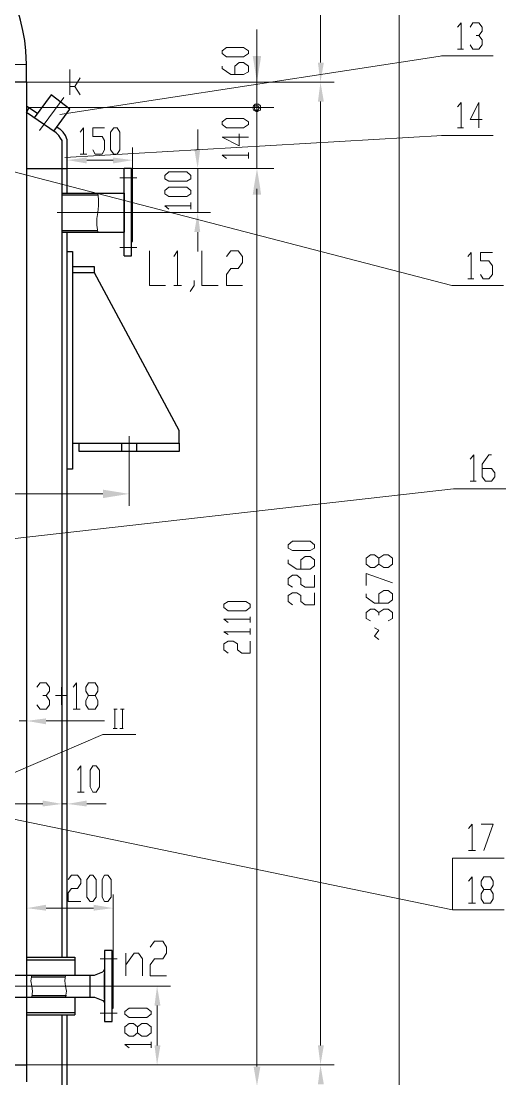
# Model space of a CAD drawing. Header units: millimetres. Extents: x 1435 to 2259, y 1083 to 2249.
# Drawn here: x 1784.5 to 1887.5, y 1758.6 to 1983.4 of the extents above; entities that cross this region are included whole.
import ezdxf

# ---------------------------------------------------------------- set-up
doc = ezdxf.new("R2010")
doc.units = ezdxf.units.MM
doc.layers.add('1', color=7, linetype='Continuous')

msp = doc.modelspace()

# ---------------------------------------------------------------- hatches: boundary and pattern name
h = msp.add_hatch(color=0)
h.dxf.hatch_style = 2
h.paths.add_polyline_path([(1833.69, 1976), (1835.49, 1976), (1834.59, 1970.42)])
h = msp.add_hatch(color=0)
h.dxf.hatch_style = 2
h.paths.add_polyline_path([(1847.55, 1974.56), (1848.81, 1974.56), (1848.09, 1970.42)])
h = msp.add_hatch(color=0)
h.dxf.hatch_style = 2
h.paths.add_polyline_path([(1847.55, 1966.28), (1848.81, 1966.28), (1848.09, 1970.42)])
h = msp.add_hatch(color=0)
h.dxf.hatch_style = 2
h.paths.add_polyline_path([(1821.27, 1956.2), (1822.53, 1956.2), (1821.99, 1952.06)])
h = msp.add_hatch(color=0)
h.dxf.hatch_style = 2
h.paths.add_polyline_path([(1798.41, 1954.4), (1798.41, 1953.14), (1794.27, 1953.86)])
h = msp.add_hatch(color=0)
h.dxf.hatch_style = 2
h.paths.add_polyline_path([(1803.99, 1954.4), (1803.99, 1953.14), (1808.13, 1953.86)])
h = msp.add_hatch(color=0)
h.dxf.hatch_style = 2
h.paths.add_polyline_path([(1833.69, 1946.48), (1835.49, 1946.48), (1834.59, 1952.06)])
h = msp.add_hatch(color=0)
h.dxf.hatch_style = 2
h.paths.add_polyline_path([(1833.87, 1947.74), (1835.31, 1947.74), (1834.59, 1952.06)])
h = msp.add_hatch(color=0)
h.dxf.hatch_style = 2
h.paths.add_polyline_path([(1821.27, 1938.56), (1822.53, 1938.56), (1821.99, 1942.7)])
h = msp.add_hatch(color=0)
h.dxf.hatch_style = 2
h.paths.add_polyline_path([(1801.83, 1883.84), (1801.83, 1882.04), (1807.41, 1882.94)])
h = msp.add_hatch(color=0)
h.dxf.hatch_style = 2
h.paths.add_polyline_path([(1789.77, 1835.24), (1789.77, 1833.98), (1785.63, 1834.7)])
h = msp.add_hatch(color=0)
h.dxf.hatch_style = 2
h.paths.add_polyline_path([(1789.05, 1817.78), (1789.05, 1816.52), (1793.19, 1817.06)])
h = msp.add_hatch(color=0)
h.dxf.hatch_style = 2
h.paths.add_polyline_path([(1789.05, 1817.78), (1789.05, 1816.52), (1793.19, 1817.06)])
h = msp.add_hatch(color=0)
h.dxf.hatch_style = 2
h.paths.add_polyline_path([(1798.41, 1817.78), (1798.41, 1816.52), (1794.27, 1817.06)])
h = msp.add_hatch(color=0)
h.dxf.hatch_style = 2
h.paths.add_polyline_path([(1789.77, 1795.64), (1789.77, 1794.38), (1785.63, 1794.92)])
h = msp.add_hatch(color=0)
h.dxf.hatch_style = 2
h.paths.add_polyline_path([(1799.85, 1795.64), (1799.85, 1794.38), (1803.99, 1794.92)])
h = msp.add_hatch(color=0)
h.dxf.hatch_style = 2
h.paths.add_polyline_path([(1812.81, 1774.22), (1814.07, 1774.22), (1813.35, 1778.36)])
h = msp.add_hatch(color=0)
h.dxf.hatch_style = 2
h.paths.add_polyline_path([(1812.81, 1765.76), (1814.07, 1765.76), (1813.35, 1761.62)])
h = msp.add_hatch(color=0)
h.dxf.hatch_style = 2
h.paths.add_polyline_path([(1847.55, 1765.76), (1848.81, 1765.76), (1848.09, 1761.62)])
h = msp.add_hatch(color=0)
h.dxf.hatch_style = 2
h.paths.add_polyline_path([(1833.87, 1761.26), (1835.31, 1761.26), (1834.59, 1757.12)])
h = msp.add_hatch(color=0)
h.dxf.hatch_style = 2
h.paths.add_polyline_path([(1847.55, 1757.48), (1848.81, 1757.48), (1848.09, 1761.62)])

# ---------------------------------------------------------------- linework, layer by layer
at = {"layer": '1', "color": 0, "lineweight": 9}
for points in [[(1848.09, 2027.84), (1848.09, 1974.56)], [(1864.83, 2027.84), (1864.83, 1695.74)], [(1877.25, 1982.12), (1877.97, 1983.02), (1877.97, 1977.44)], [(1879.95, 1982.12), (1880.49, 1983.02), (1881.75, 1983.02), (1882.47, 1982.12), (1882.47, 1981.22), (1881.75, 1980.32), (1881.21, 1980.32)], [(1834.59, 1976), (1834.59, 1981.58)], [(1881.75, 1980.32), (1882.47, 1979.42), (1882.47, 1978.34), (1881.75, 1977.44), (1880.49, 1977.44), (1879.95, 1978.34)], [(1832.79, 1976.54), (1831.71, 1975.82), (1828.11, 1975.82), (1827.21, 1976.54), (1827.21, 1977.08), (1828.11, 1977.8), (1831.71, 1977.8), (1832.79, 1977.08), (1832.79, 1976.54)], [(1792.65, 1963.58), (1874.01, 1976)], [(1834.59, 1970.42), (1834.59, 1976)], [(1873.83, 1976), (1884.81, 1976)], [(1877.25, 1977.44), (1878.51, 1977.44)], [(1691.49, 1974.2), (1785.63, 1974.2)], [(1829.91, 1972.04), (1829.91, 1973.84), (1830.81, 1974.56), (1831.71, 1974.56), (1832.79, 1973.84), (1832.79, 1972.58), (1831.71, 1972.04), (1829.01, 1972.04), (1827.21, 1973.3), (1827.21, 1973.84)], [(1794.81, 1967.72), (1794.81, 1973.12)], [(1794.81, 1969.52), (1795.89, 1969.52), (1796.97, 1971.32)], [(1785.63, 1970.42), (1850.97, 1970.42)], [(1785.63, 1970.42), (1850.97, 1970.42)], [(1785.63, 1970.42), (1838.19, 1970.42)], [(1795.89, 1969.52), (1796.97, 1967.72)], [(1834.59, 1970.42), (1834.59, 1952.06)], [(1788.33, 1960.16), (1793.55, 1967.18)], [(1786.17, 1965.02), (1838.19, 1965.02)], [(1786.17, 1965.02), (1838.19, 1965.02)], [(1835.31, 1965.02), (1835.31, 1965.38), (1834.95, 1965.74), (1834.59, 1965.74), (1834.23, 1965.74), (1833.87, 1965.38), (1833.69, 1965.02), (1833.87, 1964.48), (1834.23, 1964.3), (1834.59, 1964.12), (1834.95, 1964.3), (1835.31, 1964.48), (1835.31, 1965.02)], [(1835.13, 1965.02), (1834.95, 1965.2), (1834.77, 1965.38), (1834.59, 1965.38), (1834.23, 1965.38), (1834.05, 1965.2), (1834.05, 1965.02), (1834.05, 1964.66), (1834.23, 1964.48), (1834.59, 1964.48), (1834.77, 1964.48), (1834.95, 1964.66), (1835.13, 1965.02)], [(1848.09, 1966.28), (1848.09, 1765.76)], [(1877.25, 1965.2), (1877.97, 1966.1), (1877.97, 1960.7)], [(1882.47, 1962.5), (1879.95, 1962.5), (1881.75, 1966.1), (1881.75, 1960.7)], [(1832.79, 1961.42), (1831.71, 1960.7), (1828.11, 1960.7), (1827.21, 1961.42), (1827.21, 1961.96), (1828.11, 1962.68), (1831.71, 1962.68), (1832.79, 1961.96), (1832.79, 1961.42)], [(1796.97, 1959.8), (1797.69, 1960.7), (1797.69, 1955.12)], [(1799.67, 1956.02), (1800.21, 1955.12), (1801.65, 1955.12), (1802.19, 1956.02), (1802.19, 1958), (1801.65, 1958.9), (1799.67, 1958.9), (1799.67, 1960.7), (1802.19, 1960.7)], [(1804.17, 1955.12), (1803.45, 1956.02), (1803.45, 1959.8), (1804.17, 1960.7), (1804.89, 1960.7), (1805.43, 1959.8), (1805.43, 1956.02), (1804.89, 1955.12), (1804.17, 1955.12)], [(1821.99, 1956.2), (1821.99, 1960.34)], [(1877.25, 1960.7), (1878.51, 1960.7)], [(1793.73, 1954.4), (1874.01, 1959.08)], [(1830.81, 1959.44), (1830.81, 1956.92), (1827.21, 1958.72), (1832.79, 1958.72)], [(1834.59, 1959.44), (1834.59, 1953.86)], [(1873.83, 1959.08), (1884.81, 1959.08)], [(1794.27, 1950.62), (1794.27, 1956.56)], [(1808.13, 1948.82), (1808.13, 1956.56)], [(1832.79, 1954.22), (1832.79, 1955.48)], [(1796.97, 1955.12), (1798.41, 1955.12)], [(1798.41, 1953.86), (1803.99, 1953.86)], [(1828.11, 1954.22), (1827.21, 1954.94), (1832.79, 1954.94)], [(1778.79, 1952.42), (1875.99, 1927.22)], [(1794.27, 1952.06), (1837.29, 1952.06)], [(1794.27, 1952.06), (1838.19, 1952.06)], [(1820.55, 1949.9), (1819.65, 1949.36), (1815.87, 1949.36), (1814.97, 1949.9), (1814.97, 1950.62), (1815.87, 1951.34), (1819.65, 1951.34), (1820.55, 1950.62), (1820.55, 1949.9)], [(1820.73, 1952.06), (1824.69, 1952.06)], [(1821.99, 1952.06), (1821.99, 1942.7)], [(1805.43, 1950.08), (1809.03, 1950.08)], [(1800.75, 1942.7), (1800.93, 1944.14), (1800.93, 1945.58), (1800.75, 1946.84)], [(1820.55, 1946.66), (1819.65, 1946.12), (1815.87, 1946.12), (1814.97, 1946.66), (1814.97, 1947.38), (1815.87, 1948.1), (1819.65, 1948.1), (1820.55, 1947.38), (1820.55, 1946.66)], [(1834.59, 1947.74), (1834.59, 1761.26)], [(1834.59, 1946.48), (1834.59, 1940.9)], [(1815.87, 1943.42), (1814.97, 1944.14), (1820.55, 1944.14)], [(1820.55, 1943.42), (1820.55, 1944.86)], [(1792.11, 1942.7), (1810.83, 1942.7)], [(1800.75, 1942.7), (1800.57, 1941.44), (1800.57, 1940), (1800.75, 1938.56)], [(1810.83, 1942.7), (1824.69, 1942.7)], [(1821.99, 1938.56), (1821.99, 1934.42)], [(1805.43, 1935.32), (1809.03, 1935.32)], [(1811.73, 1934.6), (1811.73, 1927.22), (1815.15, 1927.22)], [(1816.95, 1933.34), (1817.67, 1934.6), (1817.67, 1927.22)], [(1822.89, 1934.6), (1822.89, 1927.22), (1826.31, 1927.22)], [(1828.11, 1933.34), (1829.01, 1934.6), (1830.63, 1934.6), (1831.53, 1933.34), (1831.53, 1932.08), (1830.63, 1930.82), (1829.01, 1930.82), (1828.11, 1929.56), (1828.11, 1927.22), (1831.53, 1927.22)], [(1879.41, 1933.34), (1880.13, 1934.24), (1880.13, 1928.66)], [(1882.11, 1929.56), (1882.65, 1928.66), (1883.91, 1928.66), (1884.63, 1929.56), (1884.63, 1931.36), (1883.91, 1932.44), (1882.11, 1932.44), (1882.11, 1934.24), (1884.63, 1934.24)], [(1821.27, 1928.3), (1821.27, 1927.22), (1820.37, 1925.96)], [(1879.41, 1928.66), (1880.67, 1928.66)], [(1816.95, 1927.22), (1818.57, 1927.22)], [(1875.99, 1927.22), (1886.97, 1927.22)], [(1807.41, 1895.18), (1807.41, 1886.72)], [(1879.95, 1890.32), (1880.67, 1891.22), (1880.67, 1885.64)], [(1882.47, 1888.34), (1884.45, 1888.34), (1885.17, 1887.44), (1885.17, 1886.54), (1884.45, 1885.64), (1883.19, 1885.64), (1882.47, 1886.54), (1882.47, 1889.24), (1883.91, 1891.22), (1884.45, 1891.22)], [(1807.41, 1886.72), (1807.41, 1880.42)], [(1879.95, 1885.64), (1881.21, 1885.64)], [(1771.23, 1872.14), (1876.35, 1884.02)], [(1876.35, 1884.02), (1887.51, 1884.02)], [(1645.41, 1882.94), (1801.83, 1882.94)], [(1846.83, 1871.42), (1845.93, 1870.88), (1842.15, 1870.88), (1841.25, 1871.42), (1841.25, 1872.14), (1842.15, 1872.86), (1845.93, 1872.86), (1846.83, 1872.14), (1846.83, 1871.42)], [(1863.39, 1868), (1862.49, 1867.28), (1861.59, 1867.28), (1860.51, 1868), (1860.51, 1869.26), (1859.61, 1869.98), (1858.71, 1869.98), (1857.81, 1869.26), (1857.81, 1868), (1858.71, 1867.28), (1859.61, 1867.28), (1860.51, 1868)], [(1860.51, 1869.26), (1861.59, 1869.98), (1862.49, 1869.98), (1863.39, 1869.26), (1863.39, 1868)], [(1843.95, 1866.92), (1843.95, 1868.9), (1844.85, 1869.62), (1845.93, 1869.62), (1846.83, 1868.9), (1846.83, 1867.64), (1845.93, 1866.92), (1843.05, 1866.92), (1841.25, 1868.18), (1841.25, 1868.9)], [(1842.15, 1863.14), (1841.25, 1863.68), (1841.25, 1864.94), (1842.15, 1865.66), (1843.05, 1865.66), (1843.95, 1864.94), (1843.95, 1863.68), (1844.85, 1863.14), (1846.83, 1863.14), (1846.83, 1865.66)], [(1857.81, 1863.5), (1857.81, 1866.02), (1863.39, 1864.04)], [(1842.15, 1859.36), (1841.25, 1860.08), (1841.25, 1861.34), (1842.15, 1861.88), (1843.05, 1861.88), (1843.95, 1861.34), (1843.95, 1860.08), (1844.85, 1859.36), (1846.83, 1859.36), (1846.83, 1861.88)], [(1860.51, 1859.72), (1860.51, 1861.7), (1861.59, 1862.42), (1862.49, 1862.42), (1863.39, 1861.7), (1863.39, 1860.44), (1862.49, 1859.72), (1859.61, 1859.72), (1857.81, 1860.98), (1857.81, 1861.7)], [(1833.15, 1858.82), (1832.25, 1858.1), (1828.47, 1858.1), (1827.57, 1858.82), (1827.57, 1859.54), (1828.47, 1860.08), (1832.25, 1860.08), (1833.15, 1859.54), (1833.15, 1858.82)], [(1828.47, 1855.58), (1827.57, 1856.3), (1833.15, 1856.3)], [(1833.15, 1855.58), (1833.15, 1856.84)], [(1858.71, 1855.94), (1857.81, 1856.48), (1857.81, 1857.74), (1858.71, 1858.46), (1859.61, 1858.46), (1860.51, 1857.74), (1860.51, 1857.2)], [(1860.51, 1857.74), (1861.59, 1858.46), (1862.49, 1858.46), (1863.39, 1857.74), (1863.39, 1856.48), (1862.49, 1855.94)], [(1833.15, 1853.06), (1833.15, 1854.32)], [(1860.51, 1851.98), (1859.61, 1852.7), (1860.51, 1853.96), (1859.61, 1854.5)], [(1828.47, 1853.06), (1827.57, 1853.6), (1833.15, 1853.6)], [(1828.47, 1849.1), (1827.57, 1849.82), (1827.57, 1851.08), (1828.47, 1851.62), (1829.55, 1851.62), (1830.45, 1851.08), (1830.45, 1849.82), (1831.35, 1849.1), (1833.15, 1849.1), (1833.15, 1851.62)], [(1787.79, 1841.9), (1788.51, 1842.8), (1789.77, 1842.8), (1790.49, 1841.9), (1790.49, 1841), (1789.77, 1840.1), (1789.05, 1840.1)], [(1795.53, 1841.9), (1796.25, 1842.8), (1796.25, 1837.22)], [(1798.77, 1837.22), (1798.23, 1838.12), (1798.23, 1839.02), (1798.77, 1840.1), (1800.21, 1840.1), (1800.75, 1841), (1800.75, 1841.9), (1800.21, 1842.8), (1798.77, 1842.8), (1798.23, 1841.9), (1798.23, 1841), (1798.77, 1840.1)], [(1793.01, 1838.12), (1793.01, 1841.9)], [(1789.77, 1840.1), (1790.49, 1839.02), (1790.49, 1838.12), (1789.77, 1837.22), (1788.51, 1837.22), (1787.79, 1838.12)], [(1794.27, 1840.1), (1791.75, 1840.1)], [(1800.21, 1840.1), (1800.75, 1839.02), (1800.75, 1838.12), (1800.21, 1837.22), (1798.77, 1837.22)], [(1785.63, 1834.7), (1785.63, 1837.4)], [(1795.53, 1837.22), (1796.97, 1837.22)], [(1804.17, 1837.22), (1804.89, 1837.22)], [(1804.35, 1837.22), (1804.35, 1833.08)], [(1805.61, 1837.22), (1806.33, 1837.22)], [(1805.97, 1837.22), (1805.97, 1833.08)], [(1784.01, 1834.7), (1785.63, 1834.7)], [(1789.77, 1834.7), (1802.19, 1834.7)], [(1803.99, 1833.08), (1804.89, 1833.08)], [(1805.43, 1833.08), (1806.15, 1833.08)], [(1793.19, 1825.16), (1793.19, 1814.36)], [(1793.19, 1825.16), (1793.19, 1814.36)], [(1796.43, 1824.26), (1797.15, 1825.16), (1797.15, 1819.58)], [(1799.67, 1819.58), (1799.13, 1820.66), (1799.13, 1824.26), (1799.67, 1825.16), (1800.39, 1825.16), (1801.11, 1824.26), (1801.11, 1820.66), (1800.39, 1819.58), (1799.67, 1819.58)], [(1794.27, 1817.06), (1794.27, 1819.94)], [(1796.43, 1819.58), (1797.87, 1819.58)], [(1575.39, 1817.06), (1789.05, 1817.06)], [(1769.79, 1816.52), (1876.17, 1794.56)], [(1789.05, 1817.06), (1784.91, 1817.06)], [(1793.19, 1817.06), (1794.27, 1817.06)], [(1798.41, 1817.06), (1802.55, 1817.06)], [(1879.59, 1811.84), (1880.31, 1812.74), (1880.31, 1807.16)], [(1882.29, 1812.74), (1884.81, 1812.74), (1882.83, 1807.16)], [(1879.59, 1807.16), (1881.03, 1807.16)], [(1887.15, 1805.54), (1876.17, 1805.54), (1876.17, 1794.56)], [(1794.45, 1801.04), (1795.17, 1801.94), (1796.43, 1801.94), (1797.15, 1801.04), (1797.15, 1800.14), (1796.43, 1799.06), (1795.17, 1799.06), (1794.45, 1798.16), (1794.45, 1796.36), (1797.15, 1796.36)], [(1799.13, 1796.36), (1798.41, 1797.26), (1798.41, 1801.04), (1799.13, 1801.94), (1799.67, 1801.94), (1800.39, 1801.04), (1800.39, 1797.26), (1799.67, 1796.36), (1799.13, 1796.36)], [(1802.19, 1796.36), (1801.65, 1797.26), (1801.65, 1801.04), (1802.19, 1801.94), (1802.91, 1801.94), (1803.63, 1801.04), (1803.63, 1797.26), (1802.91, 1796.36), (1802.19, 1796.36)], [(1879.59, 1800.68), (1880.31, 1801.58), (1880.31, 1796)], [(1882.83, 1796), (1882.29, 1796.9), (1882.29, 1797.98), (1882.83, 1798.88), (1884.27, 1798.88), (1884.81, 1799.78), (1884.81, 1800.68), (1884.27, 1801.58), (1882.83, 1801.58), (1882.29, 1800.68), (1882.29, 1799.78), (1882.83, 1798.88)], [(1884.27, 1798.88), (1884.81, 1797.98), (1884.81, 1796.9), (1884.27, 1796), (1882.83, 1796)], [(1785.63, 1792.04), (1785.63, 1797.8)], [(1803.99, 1782.86), (1803.99, 1797.8)], [(1879.59, 1796), (1881.03, 1796)], [(1789.77, 1794.92), (1799.85, 1794.92)], [(1876.17, 1794.56), (1887.15, 1794.56)], [(1811.91, 1786.64), (1812.81, 1787.9), (1814.61, 1787.9), (1815.33, 1786.64), (1815.33, 1785.38), (1814.61, 1784.12), (1812.81, 1784.12), (1811.91, 1782.86), (1811.91, 1780.52), (1815.33, 1780.52)], [(1806.69, 1780.52), (1806.69, 1785.38)], [(1806.69, 1782.86), (1808.49, 1785.38), (1809.39, 1785.38), (1810.29, 1784.12), (1810.29, 1780.52)], [(1801.29, 1784.12), (1804.89, 1784.12)], [(1786.71, 1780.7), (1786.53, 1779.44), (1786.71, 1778.36)], [(1793.91, 1780.7), (1793.73, 1779.44), (1793.91, 1778.36)], [(1765.29, 1778.36), (1808.13, 1778.36)], [(1786.71, 1776.02), (1786.89, 1777.28), (1786.71, 1778.36)], [(1793.91, 1776.02), (1794.09, 1777.28), (1793.91, 1778.36)], [(1808.13, 1778.36), (1816.23, 1778.36)], [(1812.09, 1772.42), (1811.19, 1771.7), (1807.41, 1771.7), (1806.51, 1772.42), (1806.51, 1772.96), (1807.41, 1773.68), (1811.19, 1773.68), (1812.09, 1772.96), (1812.09, 1772.42)], [(1813.35, 1774.22), (1813.35, 1765.76)], [(1801.29, 1772.6), (1804.89, 1772.6)], [(1812.09, 1768.46), (1811.19, 1767.74), (1810.11, 1767.74), (1809.21, 1768.46), (1809.21, 1769.72), (1808.31, 1770.44), (1807.41, 1770.44), (1806.51, 1769.72), (1806.51, 1768.46), (1807.41, 1767.74), (1808.31, 1767.74), (1809.21, 1768.46)], [(1809.21, 1769.72), (1810.11, 1770.44), (1811.19, 1770.44), (1812.09, 1769.72), (1812.09, 1768.46)], [(1812.09, 1765.22), (1812.09, 1766.48)], [(1807.41, 1765.22), (1806.51, 1765.94), (1812.09, 1765.94)], [(1726.59, 1761.62), (1785.63, 1761.62)], [(1785.63, 1761.62), (1850.97, 1761.62)], [(1785.63, 1761.62), (1850.97, 1761.62)], [(1810.11, 1761.62), (1816.23, 1761.62)]]:
    msp.add_lwpolyline(points, dxfattribs=at)
at = {"layer": '1', "color": 0, "lineweight": 25}
for points in [[(1785.63, 1970.42), (1785.63, 1974.2)], [(1785.63, 1970.42), (1578.81, 1970.42)], [(1785.63, 1970.42), (1785.63, 1778.36)], [(1794.81, 1964.66), (1790.85, 1967.72), (1787.25, 1962.86)], [(1785.63, 1965.38), (1787.97, 1963.76)], [(1791.93, 1959.62), (1785.63, 1963.94), (1786.17, 1965.02)], [(1791.39, 1959.98), (1794.81, 1964.66)], [(1792.11, 1960.88), (1792.65, 1960.52)], [(1794.27, 1957.28), (1794.27, 1958.18), (1793.91, 1959.08), (1793.37, 1959.8), (1792.65, 1960.52)], [(1793.19, 1957.28), (1793.19, 1958), (1792.83, 1958.54), (1792.47, 1959.08), (1791.93, 1959.62)], [(1793.19, 1784.48), (1793.19, 1957.28)], [(1794.27, 1946.84), (1794.27, 1957.28)], [(1785.63, 1952.06), (1794.27, 1952.06)], [(1806.33, 1933.52), (1806.33, 1952.06)], [(1807.95, 1933.52), (1807.95, 1952.06), (1806.33, 1952.06)], [(1807.95, 1936.58), (1808.13, 1936.58), (1808.13, 1948.82), (1807.95, 1948.82)], [(1793.19, 1946.84), (1806.33, 1946.84)], [(1793.19, 1946.48), (1800.75, 1946.48)], [(1806.33, 1946.84), (1806.33, 1938.56)], [(1793.19, 1938.92), (1800.75, 1938.92)], [(1793.19, 1938.56), (1806.33, 1938.56)], [(1794.27, 1784.48), (1794.27, 1938.56)], [(1794.27, 1934.42), (1795.35, 1934.42), (1795.35, 1888.16), (1794.27, 1888.16)], [(1806.33, 1933.52), (1807.95, 1933.52)], [(1800.03, 1929.92), (1800.03, 1931.18), (1795.35, 1931.18)], [(1795.35, 1893.74), (1818.03, 1893.74), (1818.03, 1896.44), (1800.03, 1929.92), (1795.35, 1929.92)], [(1818.03, 1893.74), (1818.03, 1891.94), (1796.79, 1891.94), (1796.79, 1893.74)], [(1805.79, 1893.74), (1805.79, 1891.94)], [(1809.03, 1891.94), (1809.03, 1893.74)], [(1785.63, 1784.48), (1795.89, 1784.48), (1795.89, 1780.7)], [(1802.19, 1770.8), (1803.81, 1770.8), (1803.81, 1785.92), (1802.19, 1785.92), (1802.19, 1770.8)], [(1785.63, 1783.94), (1795.89, 1783.94)], [(1803.81, 1773.68), (1803.99, 1773.68), (1803.99, 1782.86), (1803.81, 1782.86)], [(1766.73, 1780.7), (1799.13, 1780.7)], [(1786.71, 1780.34), (1793.91, 1780.34)], [(1799.13, 1776.02), (1799.13, 1780.7), (1800.03, 1780.7), (1801.83, 1781.42), (1802.01, 1781.6), (1802.19, 1781.78)], [(1802.19, 1775.66), (1802.19, 1781.06)], [(1785.63, 1778.36), (1785.63, 1761.62)], [(1766.73, 1776.02), (1799.13, 1776.02)], [(1786.89, 1776.38), (1794.09, 1776.38)], [(1795.89, 1776.02), (1795.89, 1772.24)], [(1799.13, 1776.02), (1800.03, 1776.02), (1801.83, 1775.3)], [(1802.19, 1774.94), (1802.01, 1775.12), (1801.83, 1775.3)], [(1785.63, 1772.78), (1795.89, 1772.78)], [(1785.63, 1757.12), (1794.27, 1757.12), (1794.27, 1772.24)], [(1785.63, 1772.24), (1795.89, 1772.24)], [(1793.19, 1757.12), (1793.19, 1772.24)], [(1737.75, 1761.62), (1785.63, 1761.62)], [(1785.63, 1761.62), (1785.63, 1758.02)]]:
    msp.add_lwpolyline(points, dxfattribs=at)
msp.add_open_spline([(1785.63, 1974.2), (1785.63, 1974.2), (1785.45, 1977.08), (1785.45, 1977.08), (1784.55, 1988.78), (1777.89, 1999.76), (1767.81, 2005.7), (1767.81, 2005.7), (1765.29, 2007.14), (1765.29, 2007.14)], degree=3, knots=[0, 0, 0, 0, 1, 1, 1, 2, 2, 2, 3, 3, 3, 3], dxfattribs=at)
at = {"layer": '1', "color": 0, "lineweight": 9}
msp.add_open_spline([(1774.11, 1819.94), (1774.11, 1819.94), (1774.11, 1821.2), (1774.11, 1821.2), (1774.11, 1821.2), (1773.75, 1822.46), (1773.75, 1822.46), (1770.87, 1829.66), (1760.79, 1828.76), (1759.53, 1821.2), (1759.53, 1821.2), (1759.35, 1819.94), (1759.35, 1819.94), (1759.35, 1819.94), (1759.53, 1818.68), (1759.53, 1818.68), (1760.97, 1811.3), (1771.05, 1810.4), (1773.75, 1817.42), (1773.75, 1817.42), (1774.11, 1818.68), (1774.11, 1818.68), (1774.11, 1818.68), (1774.11, 1819.94), (1774.11, 1819.94), (1774.11, 1819.94), (1801.83, 1831.82), (1801.83, 1831.82), (1801.83, 1831.82), (1808.85, 1831.82), (1808.85, 1831.82)], degree=3, knots=[0, 0, 0, 0, 1, 1, 1, 2, 2, 2, 3, 3, 3, 4, 4, 4, 5, 5, 5, 6, 6, 6, 7, 7, 7, 8, 8, 8, 9, 9, 9, 10, 10, 10, 10], dxfattribs=at)

doc.saveas('drawing.dxf')
